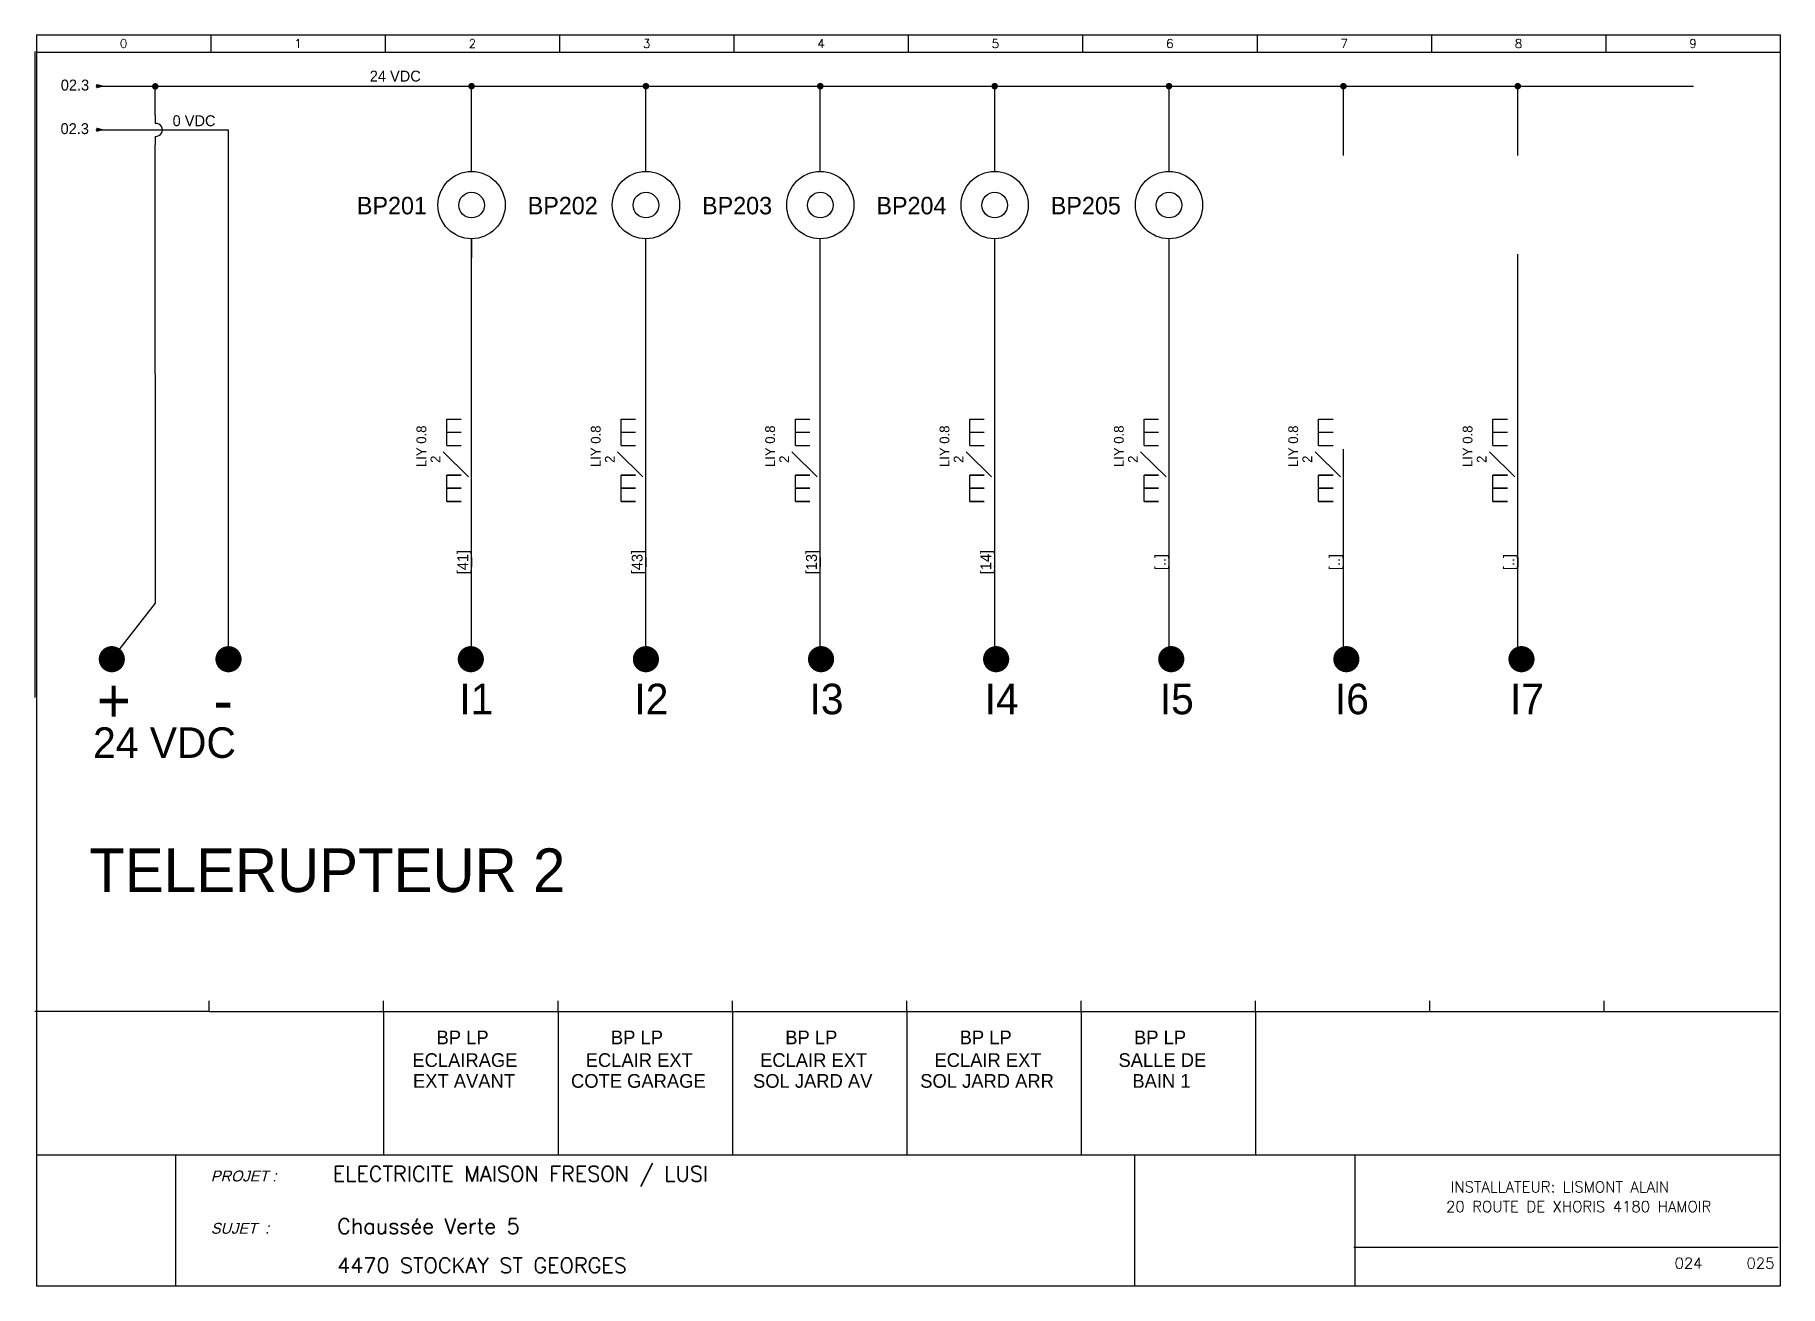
# Model space of a CAD drawing. Extents: x 5 to 405, y 5 to 292.
import ezdxf
from ezdxf.enums import TextEntityAlignment as Align

# ---------------------------------------------------------------- set-up
doc = ezdxf.new("R2010")
doc.units = 0
doc.header["$LTSCALE"] = 5
doc.header["$MEASUREMENT"] = 0
doc.layers.get('0').update_dxf_attribs({"linetype": 'CONTINUOUS'})
for name, color, linetype in [('2', 1, 'CONTINUOUS'), ('3', 4, 'CONTINUOUS'), ('C', 6, 'CONTINUOUS'), ('M', 6, 'CONTINUOUS'), ('S', 7, 'CONTINUOUS'), ('T2', 1, 'CONTINUOUS'), ('T3', 4, 'CONTINUOUS')]:
    doc.layers.add(name, color=color, linetype=linetype)
doc.styles.add('ROMANS', font='romans', dxfattribs={"width": 0.7, "height": 3})

# ---------------------------------------------------------------- blocks, each defined once
blk = doc.blocks.new('REFOUT')
at = {"linetype": 'Continuous'}
blk.add_solid([(0, 0.5), (0, -0.5), (2, 0)], dxfattribs=at)
at = {"layer": 'C', "color": 1, "linetype": 'Continuous'}
blk.add_point((0, 0), dxfattribs=at)
at = {"linetype": 'Continuous'}
blk.add_attdef('REF', (3, -1), '', height=2.5, dxfattribs=at)
at = {"linetype": 'Continuous', "flags": 1}
blk.add_attdef('INOUT', (-1, -2), '', height=0.5, dxfattribs=at)
blk = doc.blocks.new('TERCON09')
at = {"linetype": 'Continuous'}
for p, q in [((-0.5, 0), (0.5, 0)), ((0, -0.5), (0, 0))]:
    blk.add_line(p, q, dxfattribs=at)
at = {"linetype": 'Continuous', "const_width": 0.75}
blk.add_lwpolyline([(0, -0.375, 1), (0, 0.375, 1)], format="xyb", close=True, dxfattribs=at)
at = {"layer": 'C', "color": 1, "linetype": 'Continuous'}
blk.add_point((-0.5, 0), dxfattribs=at)
at = {"layer": 'C', "color": 4, "linetype": 'Continuous'}
blk.add_point((-0.5, 0), dxfattribs=at)
at = {"layer": 'C', "color": 5, "linetype": 'Continuous'}
blk.add_point((0, 0), dxfattribs=at)
at = {"layer": 'C', "color": 3, "linetype": 'Continuous'}
blk.add_point((0.5, 0), dxfattribs=at)
at = {"layer": 'C', "color": 2, "linetype": 'Continuous'}
blk.add_point((0, -0.5), dxfattribs=at)
at = {"layer": 'C', "color": 6, "linetype": 'Continuous'}
blk.add_point((0, -0.5), dxfattribs=at)
blk = doc.blocks.new('PONT')
at = {"layer": '2'}
for p, q in [((0, 3.41), (0, 1.5)), ((0, -1.5), (0, -3.41))]:
    blk.add_line(p, q, dxfattribs=at)
blk.add_ellipse((0, 0), major_axis=(-1.65, 0), ratio=0.909509, start_param=1.570796, end_param=4.712389, dxfattribs=at)
blk = doc.blocks.new('CABLE_TYPE2')
for p, q in [((-2.09, 10.43), (1.22, 10.43)), ((-2.09, 4.35), (-2.09, 10.43)), ((-2.09, 7.39), (1.22, 7.39)), ((-2.09, 7.39), (1.22, 7.39)), ((-2.09, 4.35), (1.22, 4.35)), ((-2.09, 4.35), (1.22, 4.35)), ((-2.91, 2.87), (2.91, -2.87)), ((1.22, -2.43), (-2.09, -2.43)), ((-2.09, -2.43), (1.22, -2.43)), ((-2.09, -8.52), (-2.09, -2.43)), ((1.22, -5.47), (-2.09, -5.47)), ((1.22, -5.47), (-2.09, -5.47)), ((-2.09, -5.47), (1.22, -5.47)), ((-2.09, -5.47), (1.22, -5.47)), ((1.22, -8.52), (-2.09, -8.52)), ((1.22, -8.52), (-2.09, -8.52)), ((-2.09, -8.52), (1.22, -8.52)), ((-2.09, -8.52), (1.22, -8.52))]:
    blk.add_line(p, q)
at = {"layer": 'T2', "linetype": 'Continuous'}
for tag, p in [('TYPE_CABLE', (-6.79, 8.94)), ('NBR_FILS', (-3.56, 2.04))]:
    blk.add_attdef(tag, text='', height=2.25, rotation=90, dxfattribs=at).set_placement(p, align=Align.RIGHT)
blk = doc.blocks.new('LINENUMV')
at = {"linetype": 'Continuous'}
for p, q in [((0, 1), (0, 0)), ((0, 0), (0, -1))]:
    blk.add_line(p, q, dxfattribs=at)
at = {"layer": 'C', "color": 1, "linetype": 'Continuous'}
blk.add_point((0, 1), dxfattribs=at)
at = {"layer": 'C', "color": 2, "linetype": 'Continuous'}
blk.add_point((0, -1), dxfattribs=at)
at = {"layer": 'T2', "linetype": 'Continuous'}
blk.add_attdef('LINENR', text='', height=2.5, rotation=90, dxfattribs=at).set_placement((0, 0), align=Align.BOTTOM_CENTER)
blk = doc.blocks.new('COMMENT')
for p, q in [((0, 0), (40, 0)), ((0, 0), (0, -32.88)), ((40, 0), (40, -32.88))]:
    blk.add_line(p, q)
at = {"linetype": 'Continuous'}
for tag, p in [('COMM1', (18.11, -7.55)), ('COMM2', (18.64, -12.75)), ('COMM3', (18.43, -17.53))]:
    blk.add_attdef(tag, text='', height=3.15, dxfattribs=at).set_placement(p, align=Align.CENTER)
blk = doc.blocks.new('ZONENR')
at = {"layer": '2', "style": 'ROMANS'}
blk.add_attdef('ZONENR', text='', height=2, dxfattribs=at).set_placement((20, 2), align=Align.MIDDLE)
blk = doc.blocks.new('CARTOUCHE')
at = {"color": 4}
blk.add_line((317.25, 13.9), (414.59, 13.9), dxfattribs=at)
at = {"layer": '2'}
for p, q in [((55, 292), (55, 288)), ((95, 292), (95, 288)), ((135, 292), (135, 288)), ((175, 292), (175, 288)), ((215, 292), (215, 288)), ((255, 292), (255, 288)), ((295, 292), (295, 288)), ((335, 292), (335, 288)), ((375, 292), (375, 288)), ((15, 288), (415, 288))]:
    blk.add_line(p, q, dxfattribs=at)
at = {"layer": '3'}
for p, q in [((15, 292), (415, 292)), ((15, 292), (15, 5)), ((415, 292), (415, 5)), ((415, 35), (15, 35)), ((47, 5), (47, 35)), ((415, 5), (15, 5))]:
    blk.add_line(p, q, dxfattribs=at)
for points in [[(267, 5), (267, 35)], [(317.5, 5), (317.5, 35)]]:
    blk.add_lwpolyline(points, dxfattribs=at)
at = {"layer": '2'}
for p, values in [((15, 288), {'ZONENR': '0'}), ((55, 288), {'ZONENR': '1'}), ((95, 288), {'ZONENR': '2'}), ((135, 288), {'ZONENR': '3'}), ((175, 288), {'ZONENR': '4'}), ((215, 288), {'ZONENR': '5'}), ((255, 288), {'ZONENR': '6'}), ((295, 288), {'ZONENR': '7'}), ((335, 288), {'ZONENR': '8'}), ((375, 288), {'ZONENR': '9'})]:
    blk.add_blockref('ZONENR', p, dxfattribs=at).add_auto_attribs(values)
at = {"layer": 'T2', "oblique": 15}
for s, p in [('PROJET :', (55, 29)), ('SUJET  :', (55, 17))]:
    blk.add_text(s, height=2.5, dxfattribs=at).set_placement(p)
at = {"layer": 'T3', "style": 'ROMANS'}
for tag, p in [('PROJET', (107, 26)), ('SUJET1', (78, 17)), ('SUJET2', (78, 11.5))]:
    blk.add_attdef(tag, p, '', height=3.5, dxfattribs=at)

msp = doc.modelspace()

# ---------------------------------------------------------------- linework, layer by layer
for p, q in [((45, 288), (45, 288)), ((45, 67.83), (45, 70.28)), ((85, 67.83), (85, 70.28)), ((85, 67.83), (85, 70.28)), ((85, 67.83), (85, 69.89)), ((125, 67.83), (125, 70.28)), ((125, 67.83), (125, 70.28)), ((125, 67.83), (125, 69.89)), ((165, 67.83), (165, 70.28)), ((165, 67.83), (165, 70.28)), ((165, 67.83), (165, 69.89)), ((205, 67.83), (205, 70.28)), ((205, 67.83), (205, 70.28)), ((205, 67.83), (205, 70.28)), ((205, 67.83), (205, 69.89)), ((205, 67.83), (205, 69.89)), ((245, 67.83), (245, 70.28)), ((245, 67.83), (245, 70.28)), ((245, 67.83), (245, 69.89)), ((285, 67.83), (285, 70.28)), ((285, 67.83), (285, 70.28)), ((285, 67.83), (285, 69.89)), ((325, 67.83), (325, 70.28)), ((325, 67.83), (325, 70.28)), ((325, 67.83), (325, 70.28)), ((325, 67.83), (325, 69.89)), ((325, 67.83), (325, 69.89)), ((365, 67.83), (365, 70.28)), ((365, 67.83), (365, 69.89)), ((45, 67.83), (5, 67.83)), ((45, 67.83), (85, 67.83)), ((85, 67.83), (405, 67.83)), ((85, 67.83), (125, 67.83)), ((125, 67.83), (165, 67.83)), ((165, 67.83), (205, 67.83)), ((205, 67.83), (245, 67.83)), ((245, 67.83), (285, 67.83)), ((285, 67.83), (325, 67.83)), ((325, 67.83), (365, 67.83))]:
    msp.add_line(p, q)
at = {"layer": '2'}
for p, q in [((19.11, 280.06), (385.52, 280.06)), ((32.61, 273.44), (32.61, 280.01)), ((105.17, 264.12), (105.17, 280.06)), ((145.17, 264.12), (145.17, 280.06)), ((185.17, 264.12), (185.17, 280.06)), ((225.17, 264.12), (225.17, 280.06)), ((225.17, 264.12), (225.17, 280.06)), ((265.17, 264.12), (265.17, 280.06)), ((305.17, 264.12), (305.17, 280.06)), ((345.17, 264.12), (345.17, 280.06)), ((19.11, 270.06), (49.41, 270.06)), ((49.41, 148.62), (49.41, 270.07)), ((32.63, 161.47), (32.61, 266.61)), ((105.17, 148.62), (105.17, 241.54)), ((145.17, 148.62), (145.17, 241.54)), ((185.17, 148.62), (185.17, 241.54)), ((225.17, 148.62), (225.17, 241.54)), ((265.17, 148.62), (265.17, 241.54)), ((345.17, 148.62), (345.17, 241.54)), ((225.17, 148.62), (225.17, 196.76)), ((305.17, 148.62), (305.17, 196.76)), ((22.64, 148.62), (32.63, 161.47))]:
    msp.add_line(p, q, dxfattribs=at)
at = {"layer": 'M'}
for p, q in [((5, 288), (5, 139.81)), ((105.17, 260.49), (105.17, 264.12)), ((145.17, 260.49), (145.17, 264.12)), ((185.17, 260.49), (185.17, 264.12)), ((225.17, 260.49), (225.17, 264.12)), ((265.17, 260.49), (265.17, 264.12)), ((105.17, 241.54), (105.17, 245.17)), ((105.17, 245.07), (105.17, 240.69)), ((105.17, 240.69), (105.17, 245.07)), ((145.17, 241.54), (145.17, 245.17)), ((185.17, 241.54), (185.17, 245.17)), ((225.17, 241.54), (225.17, 245.17)), ((265.17, 241.54), (265.17, 245.17))]:
    msp.add_line(p, q, dxfattribs=at)
at = {"layer": 'M', "const_width": 0.005}
msp.add_lwpolyline([(14.24, 155.92), (394.37, 155.92), (394.37, 91.52), (14.24, 91.52)], close=True, dxfattribs=at)
at = {"layer": 'M'}
for centre, radius in [((105.17, 252.78), 7.71), ((145.17, 252.78), 7.71), ((185.17, 252.78), 7.71), ((225.17, 252.78), 7.71), ((265.17, 252.78), 7.71), ((105.17, 252.78), 2.94), ((145.17, 252.78), 2.94), ((185.17, 252.78), 2.94), ((225.17, 252.78), 2.94), ((265.17, 252.78), 2.94)]:
    msp.add_circle(centre, radius, dxfattribs=at)

# ---------------------------------------------------------------- block references
for p, values in [((85, 67.83), {'COMM2': 'ECLAIRAGE', 'COMM1': 'BP LP', 'COMM3': 'EXT AVANT'}), ((125, 67.83), {'COMM2': 'ECLAIR EXT', 'COMM1': 'BP LP', 'COMM3': 'COTE GARAGE'}), ((165, 67.83), {'COMM2': 'ECLAIR EXT', 'COMM1': 'BP LP', 'COMM3': 'SOL JARD AV'}), ((205, 67.83), {'COMM2': 'ECLAIR EXT', 'COMM1': 'BP LP', 'COMM3': 'SOL JARD ARR'}), ((245, 67.83), {'COMM2': 'SALLE DE', 'COMM1': 'BP LP', 'COMM3': 'BAIN 1'})]:
    msp.add_blockref('COMMENT', p).add_auto_attribs(values)
at = {"layer": '2'}
ref = msp.add_blockref('CARTOUCHE', (-9.65, -0.18), dxfattribs=at)
ref.add_attrib('PAGENR', '024', dxfattribs={"layer": 'T2', "height": 2.5, "style": 'ROMANS'}).set_placement((384.35, 8.82), align=Align.CENTER)
ref.add_attrib('PAGENXT', '025', dxfattribs={"layer": 'T2', "height": 2.5, "style": 'ROMANS'}).set_placement((400.85, 8.82), align=Align.CENTER)
ref.add_attrib('PROJET', 'ELECTRICITE MAISON FRESON / LUSI', (73.35, 28.82), dxfattribs={"layer": 'T3', "height": 3.5, "style": 'ROMANS'})
ref.add_attrib('SUJET1', 'Chaussée Verte 5', (74.35, 16.82), dxfattribs={"layer": 'T3', "height": 3.5, "style": 'ROMANS'})
ref.add_attrib('SUJET2', '4470 STOCKAY ST GEORGES', (74.35, 7.82), dxfattribs={"layer": 'T3', "height": 3.5, "style": 'ROMANS'})
ref.add_attrib('DESS3', 'INSTALLATEUR: LISMONT ALAIN ', dxfattribs={"layer": 'T2', "height": 2.5, "style": 'ROMANS'}).set_placement((355.69, 26.32), align=Align.CENTER)
ref.add_attrib('DESS4', '20 ROUTE DE XHORIS 4180 HAMOIR', dxfattribs={"layer": 'T2', "height": 2.5, "style": 'ROMANS'}).set_placement((359.14, 21.81), align=Align.CENTER)
for p in [(101.57, 193.28), (141.57, 193.28), (181.57, 193.28), (221.57, 193.28), (261.57, 193.28), (301.57, 193.28), (341.57, 193.28)]:
    msp.add_blockref('CABLE_TYPE2', p, dxfattribs=at).add_auto_attribs({'NBR_FILS': '2', 'TYPE_CABLE': 'LIY 0.8'})
at = {"layer": 'M'}
msp.add_blockref('PONT', (32.61, 270.02), dxfattribs=at)
ref = msp.add_blockref('LINENUMV', (105.15, 170.89), dxfattribs=at)
ref.add_attrib('LINENR', '[41]', dxfattribs={"layer": 'T2', "color": 4, "linetype": 'Continuous', "height": 2.5, "rotation": 90}).set_placement((105.15, 170.89), align=Align.BOTTOM_CENTER)
ref = msp.add_blockref('LINENUMV', (145.15, 170.89), dxfattribs=at)
ref.add_attrib('LINENR', '[43]', dxfattribs={"layer": 'T2', "color": 4, "linetype": 'Continuous', "height": 2.5, "rotation": 90}).set_placement((145.15, 170.89), align=Align.BOTTOM_CENTER)
ref = msp.add_blockref('LINENUMV', (185.15, 170.89), dxfattribs=at)
ref.add_attrib('LINENR', '[13]', dxfattribs={"layer": 'T2', "color": 4, "linetype": 'Continuous', "height": 2.5, "rotation": 90}).set_placement((185.15, 170.89), align=Align.BOTTOM_CENTER)
ref = msp.add_blockref('LINENUMV', (225.15, 170.89), dxfattribs=at)
ref.add_attrib('LINENR', '[14]', dxfattribs={"layer": 'T2', "color": 4, "linetype": 'Continuous', "height": 2.5, "rotation": 90}).set_placement((225.15, 170.89), align=Align.BOTTOM_CENTER)
ref = msp.add_blockref('LINENUMV', (265.15, 170.89), dxfattribs=at)
ref.add_attrib('LINENR', '[..]', dxfattribs={"layer": 'T2', "color": 4, "linetype": 'Continuous', "height": 2.5, "rotation": 90}).set_placement((265.15, 170.89), align=Align.BOTTOM_CENTER)
ref = msp.add_blockref('LINENUMV', (305.15, 170.89), dxfattribs=at)
ref.add_attrib('LINENR', '[..]', dxfattribs={"layer": 'T2', "color": 4, "linetype": 'Continuous', "height": 2.5, "rotation": 90}).set_placement((305.15, 170.89), align=Align.BOTTOM_CENTER)
ref = msp.add_blockref('LINENUMV', (345.15, 170.89), dxfattribs=at)
ref.add_attrib('LINENR', '[..]', dxfattribs={"layer": 'T2', "color": 4, "linetype": 'Continuous', "height": 2.5, "rotation": 90}).set_placement((345.15, 170.89), align=Align.BOTTOM_CENTER)
at = {"layer": 'S'}
ref = msp.add_blockref('REFOUT', (19.11, 280.06), dxfattribs=at)
ref.add_attrib('REF', '02.3', (10.94, 279.06), dxfattribs={"layer": '0', "linetype": 'Continuous', "height": 2.5})
for p in [(32.61, 280.01), (105.17, 280.06), (145.17, 280.06), (185.17, 280.06), (225.17, 280.06), (265.17, 280.06), (305.17, 280.06), (345.17, 280.06)]:
    msp.add_blockref('TERCON09', p, dxfattribs=at)
ref = msp.add_blockref('REFOUT', (19.11, 270.06), dxfattribs=at)
ref.add_attrib('REF', '02.3', (10.89, 269.06), dxfattribs={"layer": '0', "linetype": 'Continuous', "height": 2.5})
at = {"layer": 'S', "xscale": 4, "yscale": 4, "zscale": 4}
for p in [(22.64, 148.62), (49.41, 148.62), (105, 148.62), (145.17, 148.62), (185.34, 148.62), (225.51, 148.62), (265.68, 148.62), (305.85, 148.62), (346.02, 148.62)]:
    msp.add_blockref('TERCON09', p, dxfattribs=at)

# ---------------------------------------------------------------- texts
at = {"layer": 'M', "attachment_point": 1}
for s, insert, char_height, width in [('{\\C1;24 VDC}', (81.82, 283.61), 2.5, 15.7189), ('{\\C1;0 VDC}', (36.59, 273.38), 2.5, 12.9232), ('BP201', (78.87, 254.66), 4, 12.5402), ('BP202', (118.05, 254.66), 4, 12.5402), ('BP203', (158.05, 254.66), 4, 12.5402), ('BP204', (198.05, 254.66), 4, 12.5402), ('BP205', (238.05, 254.66), 4, 12.5402), ('+', (19.18, 144.18), 10, 7.7372), ('I1', (102.35, 142.99), 7, 12.5402), ('I2', (142.52, 142.99), 7, 12.5402), ('I3', (182.69, 142.99), 7, 12.5402), ('I4', (222.87, 142.99), 7, 12.5402), ('I5', (263.04, 142.99), 7, 12.5402), ('I6', (303.21, 142.99), 7, 12.5402), ('I7', (343.38, 142.99), 7, 12.5402), ('-', (45.96, 144.18), 10, 7.7372), ('24 VDC', (18.34, 132.98), 7, 42.7433), ('TELERUPTEUR 2', (17.46, 105.21), 10, 135.1185)]:
    msp.add_mtext(s, dxfattribs=dict(at, insert=insert, char_height=char_height, width=width))

doc.saveas('drawing.dxf')
